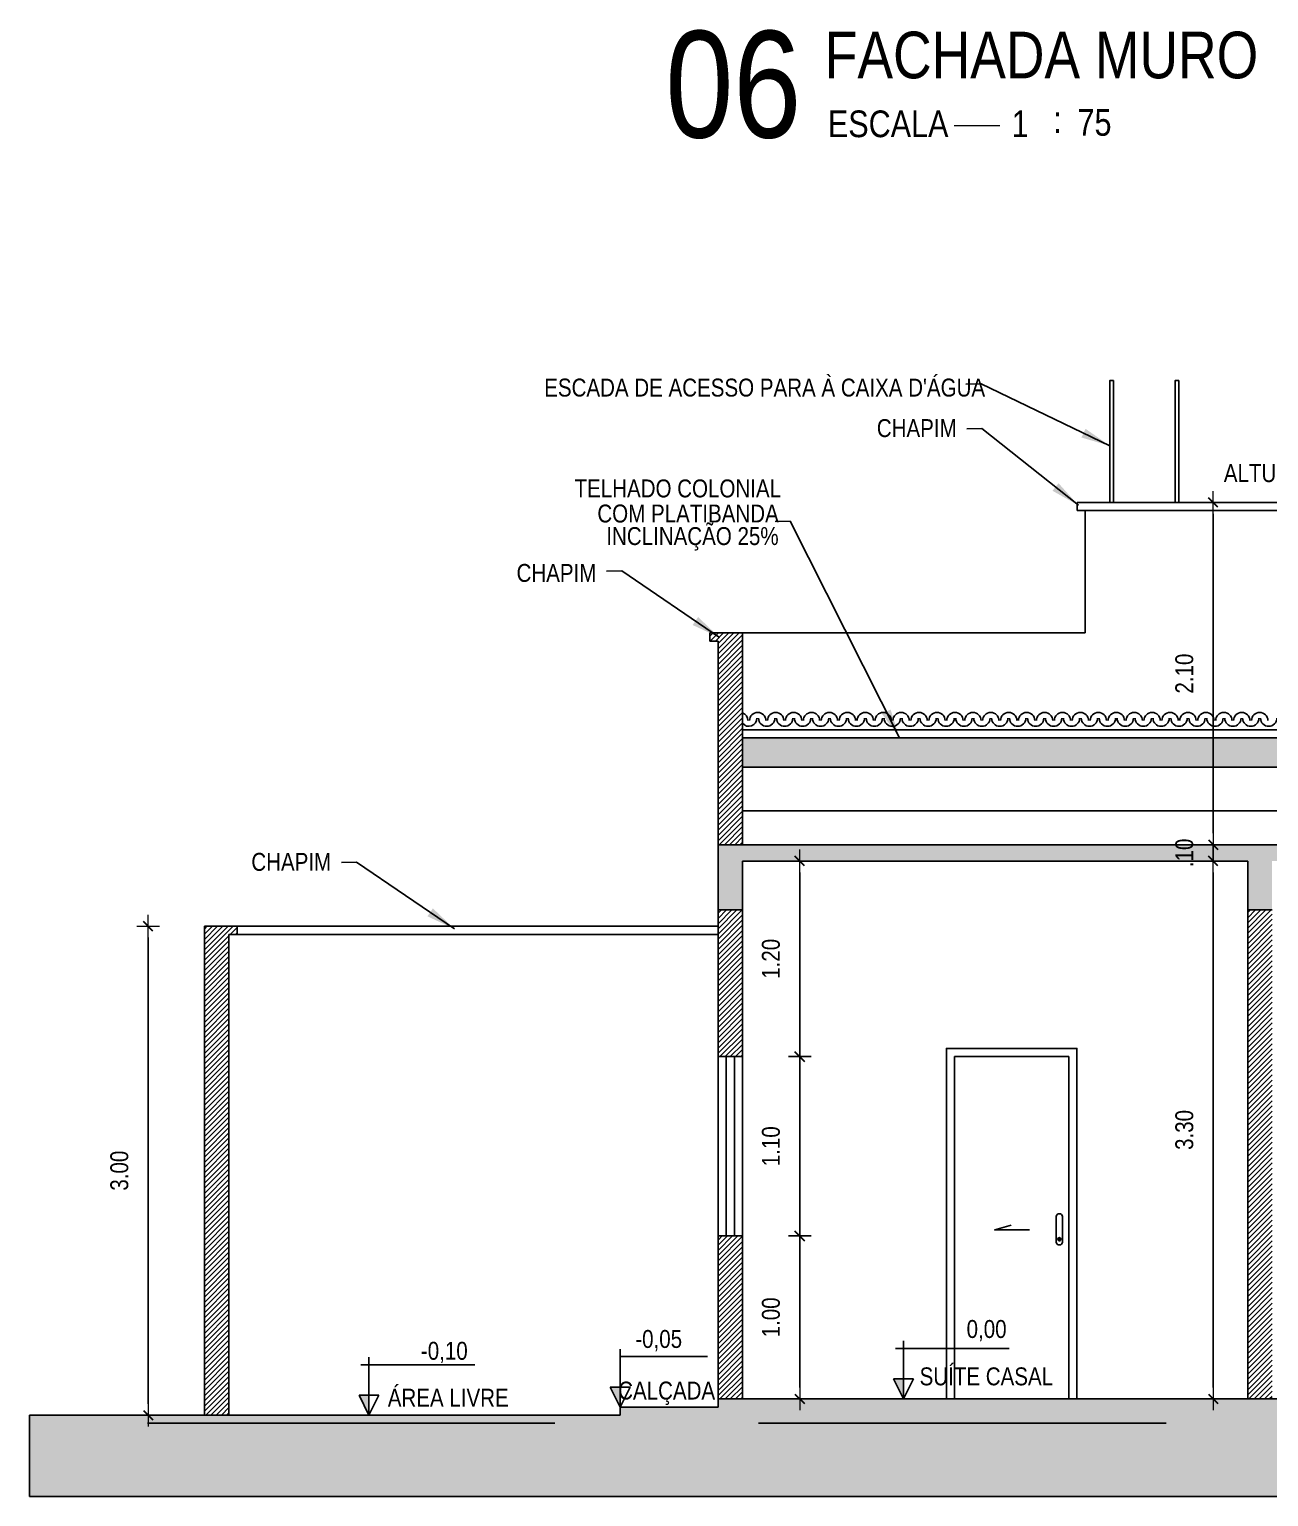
# Model space of a CAD drawing. Header units: millimetres. Extents: x -677 to -23, y -135 to 1112.
# Drawn here: x -138.66 to -131.05, y 864.54 to 873.55 of the extents above; entities that cross this region are included whole.
import ezdxf
from ezdxf.enums import TextEntityAlignment as Align

# ---------------------------------------------------------------- set-up
doc = ezdxf.new("R2010")
doc.units = ezdxf.units.MM
doc.header["$LTSCALE"] = 20
doc.header["$MEASUREMENT"] = 0
doc.header["$PDSIZE"] = -5
doc.linetypes.add('CONTINU', pattern=[0])
doc.linetypes.add('HIDDEN2', pattern=[0.1875, 0.125, -0.0625])
doc.layers.get('0').update_dxf_attribs({"linetype": 'CONTINUOUS'})
doc.layers.get('Defpoints').update_dxf_attribs({"linetype": 'CONTINUOUS'})
for name, color, linetype in [('COTAS', 7, 'CONTINUOUS'), ('E-hatch', 8, 'CONTINUOUS'), ('E-txt-g', 3, 'CONTINUOUS'), ('E-TXT-Y', 2, 'CONTINUOUS'), ('ESQUADRIA', 3, 'CONTINUOUS')]:
    doc.layers.add(name, color=color, linetype=linetype)
for name, color, linetype, lineweight in [('E-Cta-W', 7, 'CONTINUOUS', 20), ('E-Pen-C', 4, 'CONTINUOUS', 15), ('E-Pen-G', 3, 'CONTINUOUS', 30), ('E-Txt-W', 7, 'CONTINUOUS', 20)]:
    doc.layers.add(name, color=color, linetype=linetype, lineweight=lineweight)
doc.styles.add('F2', font='swissc.ttf')
doc.styles.add('REG60', font='romans.shx', dxfattribs={"width": 0.8, "height": 0.15})
doc.styles.add('REG80', font='romans.shx', dxfattribs={"width": 0.8, "height": 0.2})
doc.dimstyles.new('DIMENSION-1', dxfattribs={"dimtxt": 0.11, "dimasz": 0.07, "dimexe": 1, "dimexo": 0, "dimgap": 0.12, "dimtad": 1, "dimzin": 7, "dimdsep": 46, "dimtxsty": 'F2', "dimblk1": 'TRACO', "dimblk2": 'TRACO', "dimsah": 1, "dimcen": 1, "dimse1": 1, "dimse2": 1, "dimclrd": 256, "dimclre": 256, "dimclrt": 6, "dimadec": 0, "dimazin": 0, "dimtfac": 1, "dimtix": 1, "dimtmove": 2, "dimatfit": 3, "dimldrblk": 'TRACO', "dimfxl": 1, "dimtolj": 1, "dimtzin": 0, "dimarcsym": 0})
doc.dimstyles.get("Standard").update_dxf_attribs({"dimtxt": 0.18, "dimasz": 0.18, "dimexe": 0.18, "dimexo": 0.0625, "dimgap": 0.09, "dimtad": 0, "dimtih": 1, "dimtoh": 1, "dimdec": 4, "dimzin": 0, "dimdsep": 46, "dimtxsty": 'Standard', "dimcen": 0.09, "dimadec": 0, "dimazin": 0, "dimtfac": 1, "dimtdec": 4, "dimtofl": 0, "dimtmove": 0, "dimatfit": 3, "dimfxl": 1, "dimtolj": 1, "dimtzin": 0, "dimarcsym": 0})

# ---------------------------------------------------------------- blocks, each defined once
blk = doc.blocks.new('TXT-AMB75')
at = {"layer": 'E-txt-g', "style": 'REG80', "width": 0.8, "flags": 8}
blk.add_attdef('TXT', text='', height=0.2, dxfattribs=at).set_placement((0.005, 0.296), align=Align.CENTER)
at = {"layer": 'E-Txt-W', "style": 'REG60', "width": 0.8, "flags": 8}
blk.add_attdef('TXT', text='', height=0.15, dxfattribs=at).set_placement((0.005, 0.027), align=Align.CENTER)
blk = doc.blocks.new('TRACO')
at = {"layer": 'E-Pen-C'}
for p, q in [((-1, 0), (1, 0)), ((0, 1), (0, -1))]:
    blk.add_line(p, q, dxfattribs=at)
at = {"layer": 'E-Pen-G'}
blk.add_line((-0.42, -0.42), (0.42, 0.42), dxfattribs=at)
blk = doc.blocks.new('*D778')
at = {"color": 4, "lineweight": -2}
blk.add_line((-131.3956, 865.2141), (-131.3956, 868.3741), dxfattribs=at)
at = {"layer": 'Defpoints', "color": 0, "linetype": 'Continuous'}
for p in [(-131.3956, 868.4441), (-131.1835, 868.4441), (-131.2799, 865.1441)]:
    blk.add_point(p, dxfattribs=at)
at = {"color": 4, "linetype": 'Continuous', "lineweight": -2, "xscale": 0.07, "yscale": 0.07, "zscale": 0.07}
for p, rotation in [((-131.3956, 868.4441), 90), ((-131.3956, 865.1441), 270)]:
    blk.add_blockref('TRACO', p, dxfattribs=dict(at, rotation=rotation))
at = {"color": 4, "linetype": 'Continuous', "insert": (-131.572, 866.7941), "char_height": 0.11, "attachment_point": 5, "rotation": 90, "style": 'F2'}
blk.add_mtext('\\A1;3.30', dxfattribs=at)
blk = doc.blocks.new('*D779')
at = {"color": 4, "lineweight": -2}
for p, q in [((-131.3956, 868.6141), (-131.3956, 868.6841)), ((-131.3956, 868.4441), (-131.3956, 868.5441)), ((-131.3956, 868.3741), (-131.3956, 868.3041))]:
    blk.add_line(p, q, dxfattribs=at)
at = {"layer": 'Defpoints', "color": 0, "linetype": 'Continuous'}
for p in [(-131.3956, 868.5441), (-131.1835, 868.5441), (-131.1835, 868.4441)]:
    blk.add_point(p, dxfattribs=at)
at = {"color": 4, "linetype": 'Continuous', "lineweight": -2, "xscale": 0.07, "yscale": 0.07, "zscale": 0.07}
for p, rotation in [((-131.3956, 868.5441), 270), ((-131.3956, 868.4441), 90)]:
    blk.add_blockref('TRACO', p, dxfattribs=dict(at, rotation=rotation))
at = {"color": 4, "linetype": 'Continuous', "insert": (-131.5721, 868.4941), "char_height": 0.11, "attachment_point": 5, "rotation": 90, "style": 'F2'}
blk.add_mtext('\\A1;.10', dxfattribs=at)
blk = doc.blocks.new('*D780')
at = {"color": 4, "lineweight": -2}
blk.add_line((-133.9321, 865.2141), (-133.9321, 866.0741), dxfattribs=at)
at = {"layer": 'Defpoints', "color": 0, "linetype": 'Continuous'}
for p in [(-134.2835, 866.1441), (-133.9321, 866.1441), (-134.2835, 865.1441)]:
    blk.add_point(p, dxfattribs=at)
at = {"color": 4, "linetype": 'Continuous', "lineweight": -2, "xscale": 0.07, "yscale": 0.07, "zscale": 0.07}
for p, rotation in [((-133.9321, 866.1441), 90), ((-133.9321, 865.1441), 270)]:
    blk.add_blockref('TRACO', p, dxfattribs=dict(at, rotation=rotation))
at = {"color": 4, "linetype": 'Continuous', "insert": (-134.1086, 865.6441), "char_height": 0.11, "attachment_point": 5, "rotation": 90, "style": 'F2'}
blk.add_mtext('\\A1;1.00', dxfattribs=at)
blk = doc.blocks.new('*D781')
at = {"color": 4, "lineweight": -2}
blk.add_line((-133.9321, 866.2141), (-133.9321, 867.1741), dxfattribs=at)
at = {"layer": 'Defpoints', "color": 0, "linetype": 'Continuous'}
for p in [(-134.2835, 867.2441), (-133.9321, 867.2441), (-134.2835, 866.1441)]:
    blk.add_point(p, dxfattribs=at)
at = {"color": 4, "linetype": 'Continuous', "lineweight": -2, "xscale": 0.07, "yscale": 0.07, "zscale": 0.07}
for p, rotation in [((-133.9321, 867.2441), 90), ((-133.9321, 866.1441), 270)]:
    blk.add_blockref('TRACO', p, dxfattribs=dict(at, rotation=rotation))
at = {"color": 4, "linetype": 'Continuous', "insert": (-134.1086, 866.6941), "char_height": 0.11, "attachment_point": 5, "rotation": 90, "style": 'F2'}
blk.add_mtext('\\A1;1.10', dxfattribs=at)
blk = doc.blocks.new('*D782')
at = {"color": 4, "lineweight": -2}
blk.add_line((-133.9321, 867.3141), (-133.9321, 868.3741), dxfattribs=at)
at = {"layer": 'Defpoints', "color": 0, "linetype": 'Continuous'}
for p in [(-134.2835, 868.4441), (-133.9321, 868.4441), (-134.2835, 867.2441)]:
    blk.add_point(p, dxfattribs=at)
at = {"color": 4, "linetype": 'Continuous', "lineweight": -2, "xscale": 0.07, "yscale": 0.07, "zscale": 0.07}
for p, rotation in [((-133.9321, 868.4441), 90), ((-133.9321, 867.2441), 270)]:
    blk.add_blockref('TRACO', p, dxfattribs=dict(at, rotation=rotation))
at = {"color": 4, "linetype": 'Continuous', "insert": (-134.1087, 867.8441), "char_height": 0.11, "attachment_point": 5, "rotation": 90, "style": 'F2'}
blk.add_mtext('\\A1;1.20', dxfattribs=at)
blk = doc.blocks.new('*D783')
at = {"color": 4, "lineweight": -2}
blk.add_line((-137.9303, 865.1141), (-137.9303, 867.9741), dxfattribs=at)
at = {"layer": 'Defpoints', "color": 0, "linetype": 'Continuous'}
for p in [(-137.9303, 868.0441), (-137.7042, 868.0441), (-137.7042, 865.0441)]:
    blk.add_point(p, dxfattribs=at)
at = {"color": 4, "linetype": 'Continuous', "lineweight": -2, "xscale": 0.07, "yscale": 0.07, "zscale": 0.07}
for p, rotation in [((-137.9303, 868.0441), 90), ((-137.9303, 865.0441), 270)]:
    blk.add_blockref('TRACO', p, dxfattribs=dict(at, rotation=rotation))
at = {"color": 4, "linetype": 'Continuous', "insert": (-138.1067, 866.5441), "char_height": 0.11, "attachment_point": 5, "rotation": 90, "style": 'F2'}
blk.add_mtext('\\A1;3.00', dxfattribs=at)
blk = doc.blocks.new('*D798')
at = {"color": 4, "lineweight": -2}
blk.add_line((-131.3956, 870.5741), (-131.3956, 868.6141), dxfattribs=at)
at = {"layer": 'Defpoints', "color": 0, "linetype": 'Continuous'}
for p in [(-131.7705, 870.6441), (-131.7705, 868.5441), (-131.3956, 868.5441)]:
    blk.add_point(p, dxfattribs=at)
at = {"color": 4, "linetype": 'Continuous', "lineweight": -2, "xscale": 0.07, "yscale": 0.07, "zscale": 0.07}
for p, rotation in [((-131.3956, 870.6441), 90), ((-131.3956, 868.5441), 270)]:
    blk.add_blockref('TRACO', p, dxfattribs=dict(at, rotation=rotation))
at = {"color": 4, "linetype": 'Continuous', "insert": (-131.5721, 869.5941), "char_height": 0.11, "attachment_point": 5, "rotation": 90, "style": 'F2'}
blk.add_mtext('\\A1;2.10', dxfattribs=at)
blk = doc.blocks.new('IND_DES')
at = {"layer": 'E-Txt-W', "color": 7}
blk.add_line((0.0269, -0.2428), (0.1984, -0.2428), dxfattribs=at)
at = {"layer": 'E-txt-g', "color": 7, "style": 'F2'}
for s, p in [('ESCALA', (-0.4463, -0.2864)), ('1', (0.2426, -0.2864)), (':', (0.3988, -0.2706))]:
    blk.add_text(s, height=0.1, dxfattribs=at).set_placement(p)
blk.add_attdef('ESCALA', (0.4897, -0.2812), '', height=0.1, dxfattribs=at)
at = {"layer": 'E-Txt-W', "color": 6, "style": 'F2'}
blk.add_attdef('00', text='', height=0.4, dxfattribs=at).set_placement((-0.7083, -0.2881), align=Align.CENTER)
at = {"layer": 'E-TXT-Y', "color": 7, "style": 'F2'}
for tag, p in [('PROJETO', (-0.4563, 0.1829)), ('DESENHO', (-0.4582, -0.0658))]:
    blk.add_attdef(tag, p, '', height=0.175, dxfattribs=at)

msp = doc.modelspace()

# ---------------------------------------------------------------- hatches: boundary and pattern name
at = {"linetype": 'Continuous'}
h = msp.add_hatch(dxfattribs=at)
h.set_pattern_fill('TROOF1', color=8, scale=0.15, angle=180, style=0, pattern_type=2)
h.set_pattern_definition([(180, (-155.55422, 346.28626), (-0.15, -0.15), [0.048, -0.102]), (305.2176, (-155.6982226, 346.271264), (-1.05000017453, 1.49999987498), [0.03121305, -3.0900849]), (340.71, (-155.6802226, 346.245764), (-2.55000077763, 0.8999979741), [0.0317844, -3.1466586]), (19.29, (-155.6502226, 346.235264), (2.55000077763, 0.8999979741), [0.0317844, -3.1466586]), (54.7824, (-155.6202226, 346.245764), (1.05000017453, 1.49999987498), [0.03121305, -3.0900849]), (90, (-155.60222, 346.27126), (-0.15, 0.15), [0.015, -0.135]), (270, (-155.69822, 346.28626), (0.15, -0.15), [0.015, -0.135]), (180, (-155.55422, 346.28026), (-0.15, -0.15), [0.042, -0.108]), (306.3844, (-155.7042226, 346.268264), (-1.650001937525, 2.24999858293), [0.0354012, -3.50472585]), (342.3499, (-155.6832226, 346.239764), (2.850000422915, -0.899998778574), [0.0346302, -3.42838875]), (17.6501, (-155.6502226, 346.229264), (-2.850000422915, -0.899998778574), [0.0346302, -3.42838875]), (53.6156, (-155.6172226, 346.239764), (1.650001937525, 2.24999858293), [0.0354012, -3.50472585]), (90, (-155.59622, 346.26826), (-0.15, 0.15), [0.012, -0.138]), (270, (-155.70422, 346.28026), (0.15, -0.15), [0.012, -0.138]), (180, (-155.69822, 346.28026), (-0.15, -0.15), [0.006, -0.144]), (267.3974, (-155.5962226, 346.268264), (0.1500021288, 3.14999989794), [0.13213635, -3.17127105]), (272.6026, (-155.7042226, 346.268264), (0.1500021288, -3.14999989794), [0.13213635, -3.17127105]), (180, (-155.69822, 346.28626), (-0.15, -0.15), [0.006, -0.144])])
h.paths.add_polyline_path([(-134.2835, 869.1995), (-134.2835, 869.0198), (-126.0312, 869.0198), (-126.0312, 868.7441), (-119.2246, 868.7441), (-119.2246, 869.0198), (-115.8746, 869.0198), (-115.8746, 869.1995)])
at = {"layer": 'COTAS', "linetype": 'CONTINU'}
h = msp.add_hatch(dxfattribs=at)
h.set_pattern_fill('ANSI38', color=8, scale=0.25, style=0)
h.set_pattern_definition([(45, (-155.554223, 346.286264), (-0.022097087, 0.022097087), []), (135, (-155.554223, 346.286264), (-0.0662912607, 0.022097087), [0.078125, -0.046875])])
h.paths.add_polyline_path([(-138.6593, 865.0441), (-138.6593, 864.5441), (-109.0214, 864.5441), (-109.0214, 864.8957), (-109.6068, 864.8739), (-109.9389, 864.8543), (-110.0846, 864.8441), (-110.0846, 864.9941), (-112.9346, 864.9941), (-112.9346, 865.0441), (-115.1246, 865.0441), (-115.1246, 865.0941), (-115.7246, 865.0941), (-115.7246, 865.1441), (-134.4335, 865.1441), (-134.4335, 865.0941), (-135.0335, 865.0941), (-135.0335, 865.0441)])
at = {"layer": 'E-hatch'}
h = msp.add_hatch(dxfattribs=at)
h.set_pattern_fill('ANSI31', color=256, scale=0.18, style=0)
h.set_pattern_definition([(45, (-155.554223, 346.286264), (-0.0159099026, 0.0159099026), [])])
h.paths.add_polyline_path([(-137.4346, 867.9941), (-137.3846, 867.9941), (-137.3846, 868.0441), (-137.5846, 868.0441), (-137.5846, 865.0441), (-137.4346, 865.0441)])
h.paths.add_polyline_path([(-134.2835, 868.1441), (-134.4335, 868.1441), (-134.4335, 867.2441), (-134.2835, 867.2441)])
h.paths.add_polyline_path([(-134.2835, 866.1441), (-134.4335, 866.1441), (-134.4335, 865.1441), (-134.2835, 865.1441)])
h.paths.add_polyline_path([(-134.2835, 869.8441), (-134.4835, 869.8441), (-134.4835, 869.7941), (-134.4335, 869.7941), (-134.4335, 868.5441), (-134.2835, 868.5441)])
h.paths.add_polyline_path([(-131.0335, 868.1441), (-131.1835, 868.1441), (-131.1835, 865.1441), (-131.0335, 865.1441)])
h.paths.add_polyline_path([(-127.3812, 868.1441), (-127.5312, 868.1441), (-127.5312, 865.1441), (-127.3812, 865.1441)])
h.paths.add_polyline_path([(-126.0312, 868.1441), (-126.1812, 868.1441), (-126.1812, 865.1441), (-126.0312, 865.1441)])
h.paths.add_polyline_path([(-119.0746, 868.1441), (-119.2246, 868.1441), (-119.2246, 867.2441), (-119.0746, 867.2441)])
h.paths.add_polyline_path([(-115.7246, 869.7941), (-115.6746, 869.7941), (-115.6746, 869.8441), (-115.8746, 869.8441), (-115.8746, 868.5441), (-115.7246, 868.5441)])
h.paths.add_polyline_path([(-115.7246, 868.1441), (-115.8746, 868.1441), (-115.8746, 865.1441), (-115.7246, 865.1441)])
h = msp.add_hatch(dxfattribs=at)
h.set_pattern_fill('CONC', color=8, scale=0.12, style=0, pattern_type=2)
h.set_pattern_definition([(0, (0.114, 0.0768), (0, 0.12), [0, -0.12]), (0, (0.1152, 0.0348), (0, 0.12), [0, -0.12]), (0, (0.1188, 0.0996), (0, 0.12), [0, -0.12]), (338.1986, (0.0564, 0.0624), (0.36000003276, -0.11999998926), [0.01292436, -0.63329544]), (216.8699, (0.0684, 0.0576), (0.35999999014, 0.2400000148), [0.006, -0.594]), (130.6013, (0.0636, 0.054), (0.60000005055, -0.71999988218), [0.0110634, -1.09528188]), (206.5651, (0.024, 0.0396), (-0.119999899, -0.120000157), [0.00268332, -0.26564484]), (326.3099, (0.0216, 0.0384), (0.2399999469, -0.1200001601), [0.00432672, -0.42833952]), (108.4349, (0.0252, 0.036), (-0.1199998084, 0.2400000522), [0.00379476, -0.3756786]), (225, (0.1008, 0.0276), (-1e-17, -0.120000037), [0.00509112, -0.16461444]), (0, (0.0972, 0.024), (0.12, 0.12), [0.0072, -0.1128]), (135, (0.1044, 0.024), (-0.120000037, 0), [0.00509112, -0.16461444]), (251.5651, (0.0864, 0.1044), (0.1199998084, 0.2400000522), [0.00379476, -0.3756786]), (0, (0.0852, 0.1008), (0.12, 0.12), [0.006, -0.114]), (143.1301, (0.0912, 0.1008), (-0.35999999014, 0.2400000148), [0.006, -0.594]), (213.6901, (0.0228, 0.1056), (0.2399999469, 0.1200001601), [0.00432672, -0.42833952]), (341.5651, (0.0192, 0.1032), (-0.2400000522, 0.1199998084), [0.00758952, -0.37188384]), (126.8699, (0.0264, 0.1008), (0.2400000148, -0.35999999014), [0.006, -0.594]), (0, (0.0576, 0.1008), (0, 0.12), [0, -0.12]), (0, (0.0252, 0.0696), (0, 0.12), [0, -0.12]), (0, (0.0588, 0.0252), (0, 0.12), [0, -0.12]), (0, (0.0912, 0.0624), (0, 0.12), [0, -0.12]), (0, (0.0564, 0.0828), (0, 0.12), [0, -0.12]), (0, (0.03, 0.0864), (0, 0.12), [0, -0.12]), (0, (0.0408, 0.0792), (0, 0.12), [0, -0.12]), (0, (0.036, 0.0504), (0, 0.12), [0, -0.12]), (0, (0.0072, 0.0552), (0, 0.12), [0, -0.12]), (0, (0.0084, 0.0828), (0, 0.12), [0, -0.12]), (0, (0.0048, 0.1092), (0, 0.12), [0, -0.12]), (0, (0.042, 0.114), (0, 0.12), [0, -0.12]), (0, (0.0684, 0.1188), (0, 0.12), [0, -0.12]), (0, (0.1104, 0.114), (0, 0.12), [0, -0.12]), (0, (0.0816, 0.0768), (0, 0.12), [0, -0.12]), (0, (0.0696, 0.0984), (0, 0.12), [0, -0.12]), (0, (0.0792, 0.0408), (0, 0.12), [0, -0.12]), (0, (0.0432, 0.0348), (0, 0.12), [0, -0.12]), (0, (0.0792, 0.0084), (0, 0.12), [0, -0.12]), (0, (0.0396, 0.0156), (0, 0.12), [0, -0.12]), (0, (0.0012, 0.012), (0, 0.12), [0, -0.12]), (0, (0.0156, 0.006), (0, 0.12), [0, -0.12]), (0, (0.0168, 0.0228), (0, 0.12), [0, -0.12]), (0, (0.0972, 0.0036), (0, 0.12), [0, -0.12]), (0, (0.1116, 0.0528), (0, 0.12), [0, -0.12]), (0, (0.1056, 0.0888), (0, 0.12), [0, -0.12]), (0, (0.0504, 0.0024), (0, 0.12), [0, -0.12])])
h.paths.add_polyline_path([(-126.0312, 868.4441), (-122.8746, 868.4441), (-122.8746, 868.1441), (-122.7246, 868.1441), (-122.7246, 868.4441), (-119.2246, 868.4441), (-119.2246, 868.1441), (-119.0746, 868.1441), (-119.0746, 868.4441), (-115.8746, 868.4441), (-115.8746, 868.1441), (-115.7246, 868.1441), (-115.7246, 868.5441), (-134.4335, 868.5441), (-134.4335, 868.1441), (-134.2835, 868.1441), (-134.2835, 868.4441), (-131.1835, 868.4441), (-131.1835, 868.1441), (-131.0335, 868.1441), (-131.0335, 868.4441), (-127.5312, 868.4441), (-127.5312, 868.1441), (-127.3812, 868.1441), (-127.3812, 868.4441), (-126.1812, 868.4441), (-126.1812, 868.1441), (-126.0312, 868.1441)])
h.paths.add_polyline_path([(-131.4562, 868.373), (-131.4562, 868.6103), (-131.6865, 868.6103), (-131.6865, 868.373)], flags=9)
h.paths.add_polyline_path([(-127.9721, 868.373), (-127.9721, 868.6103), (-128.2024, 868.6103), (-128.2024, 868.373)], flags=9)
h.paths.add_polyline_path([(-123.0871, 868.373), (-123.0871, 868.6103), (-123.3175, 868.6103), (-123.3175, 868.373)], flags=9)
h.paths.add_polyline_path([(-116.2739, 868.373), (-116.2739, 868.6103), (-116.5042, 868.6103), (-116.5042, 868.373)], flags=9)

# ---------------------------------------------------------------- linework, layer by layer
at = {"color": 6, "linetype": 'Continuous'}
for p, q in [((-129.3299, 870.6441), (-132.2299, 870.6441)), ((-132.2299, 870.6441), (-132.2299, 870.5941)), ((-129.3299, 870.5941), (-132.2299, 870.5941)), ((-132.1799, 870.5941), (-132.1799, 869.8441)), ((-132.1799, 869.8441), (-134.2835, 869.8441))]:
    msp.add_line(p, q, dxfattribs=at)
at = {"color": 5, "linetype": 'Continuous'}
for p, q in [((-134.2835, 869.8441), (-134.4835, 869.8441)), ((-134.4835, 869.8441), (-134.4835, 869.7941)), ((-134.4335, 869.7941), (-134.4835, 869.7941)), ((-134.4335, 869.7941), (-134.4335, 867.2441)), ((-134.2835, 869.8441), (-134.2835, 868.5441)), ((-115.7246, 868.5441), (-134.4335, 868.5441)), ((-134.2835, 868.4441), (-134.2835, 867.2441)), ((-131.1835, 868.4441), (-134.2835, 868.4441)), ((-131.1835, 868.4441), (-131.1835, 865.1441)), ((-134.2835, 868.1441), (-134.4335, 868.1441)), ((-131.0335, 868.1441), (-131.1835, 868.1441)), ((-137.5846, 868.0441), (-137.5846, 865.0441)), ((-137.4346, 868.0441), (-137.5846, 868.0441)), ((-137.3846, 868.0441), (-137.5846, 868.0441)), ((-137.4346, 867.9941), (-137.4346, 865.0441)), ((-137.3846, 867.9941), (-137.4346, 867.9941)), ((-137.3846, 868.0441), (-137.3846, 867.9941)), ((-134.2835, 867.2441), (-134.4335, 867.2441)), ((-134.4335, 866.1441), (-134.4335, 865.1441)), ((-134.2835, 866.1441), (-134.4335, 866.1441)), ((-134.2835, 866.1441), (-134.2835, 865.1441))]:
    msp.add_line(p, q, dxfattribs=at)
at = {"color": 2, "linetype": 'Continuous'}
for p, q in [((-134.2835, 869.2491), (-115.8746, 869.2491)), ((-134.2835, 869.1995), (-115.8746, 869.1995)), ((-126.0312, 869.0198), (-134.2835, 869.0198)), ((-126.0312, 868.753), (-134.2835, 868.753))]:
    msp.add_line(p, q, dxfattribs=at)
at = {"color": 8, "linetype": 'Continuous'}
for p, q in [((-134.4335, 868.0441), (-137.4346, 868.0441)), ((-134.4335, 867.9941), (-137.4346, 867.9941)), ((-134.4335, 867.2441), (-134.4335, 866.1441)), ((-134.2835, 867.2441), (-134.2835, 866.1441)), ((-138.6593, 865.0441), (-138.6593, 864.5441))]:
    msp.add_line(p, q, dxfattribs=at)
at = {"color": 7, "linetype": 'Continuous'}
for p, q in [((-134.3835, 867.2441), (-134.3835, 866.1441)), ((-134.3335, 867.2441), (-134.3335, 866.1441))]:
    msp.add_line(p, q, dxfattribs=at)
at = {"color": 8}
for p, q in [((-132.3593, 866.2625), (-132.3593, 866.1062)), ((-132.3593, 866.22), (-132.3593, 866.1062)), ((-132.3193, 866.2625), (-132.3193, 866.1062)), ((-132.3293, 866.1234), (-132.3493, 866.1234)), ((-132.3393, 866.1134), (-132.3393, 866.1334))]:
    msp.add_line(p, q, dxfattribs=at)
for p, q in [((-133.2959, 865.4992), (-133.2959, 865.1441)), ((-136.5753, 865.3992), (-136.5753, 865.0441)), ((-135.0335, 865.4492), (-135.0335, 865.0941)), ((-135.0304, 865.405), (-134.4988, 865.405)), ((-133.3454, 865.4531), (-132.6462, 865.4531)), ((-136.6248, 865.3531), (-135.9257, 865.3531)), ((-135.0945, 865.2161), (-135.0335, 865.0941)), ((-135.0945, 865.2161), (-134.9726, 865.2161)), ((-135.0335, 865.0941), (-134.9726, 865.2161)), ((-133.3568, 865.2661), (-133.2959, 865.1441)), ((-133.3568, 865.2661), (-133.2349, 865.2661)), ((-133.2959, 865.1441), (-133.2349, 865.2661)), ((-136.6362, 865.1661), (-136.5753, 865.0441)), ((-136.6362, 865.1661), (-136.5143, 865.1661)), ((-136.5753, 865.0441), (-136.5143, 865.1661))]:
    msp.add_line(p, q)
at = {"color": 1, "linetype": 'Continuous'}
for p, q in [((-135.0335, 865.0941), (-135.0335, 865.0441)), ((-134.4335, 865.0941), (-135.0335, 865.0941)), ((-115.7246, 865.1441), (-134.4335, 865.1441)), ((-134.4335, 865.1441), (-134.4335, 865.0941)), ((-135.0335, 865.0441), (-138.6593, 865.0441))]:
    msp.add_line(p, q, dxfattribs=at)
at = {"color": 8, "linetype": 'HIDDEN2'}
msp.add_line((-112.9346, 864.9941), (-138.6593, 864.9941), dxfattribs=at)
at = {"color": 8, "linetype": 'Continuous'}
for points in [[(-132.0299, 870.6441), (-132.0077, 870.6441), (-132.0077, 871.3921), (-132.0299, 871.3921)], [(-131.6292, 870.6441), (-131.6069, 870.6441), (-131.6069, 871.3921), (-131.6292, 871.3921)], [(-132.2817, 867.2441), (-132.9817, 867.2441), (-132.9817, 865.1441), (-132.2817, 865.1441)]]:
    msp.add_lwpolyline(points, close=True, dxfattribs=at)
msp.add_lwpolyline([(-132.2317, 865.1441), (-132.2317, 867.2941), (-133.0317, 867.2941), (-133.0317, 865.1441)], dxfattribs=at)
at = {"color": 8, "linetype": 'Continuous', "flags": 128}
msp.add_lwpolyline([(-132.5216, 866.1804), (-132.7352, 866.1804), (-132.6341, 866.2101)], dxfattribs=at)
at = {"color": 8}
msp.add_circle((-132.3393, 866.1234), 0.01, dxfattribs=at)
for centre, start, end in [((-132.3393, 866.2602), 6.42318, 173.57682), ((-132.3393, 866.1084), 186.42318, 353.57682)]:
    msp.add_arc(centre, 0.0201, start, end, dxfattribs=at)
for points in [[(-135.0945, 865.2161), (-135.0335, 865.2161), (-135.0335, 865.0941)], [(-133.3568, 865.2661), (-133.2959, 865.2661), (-133.2959, 865.1441)], [(-136.6362, 865.1661), (-136.5753, 865.1661), (-136.5753, 865.0441)]]:
    msp.add_solid(points)
at = {"layer": 'COTAS', "color": 8, "linetype": 'CONTINU'}
msp.add_line((-109.0214, 864.5441), (-138.6593, 864.5441), dxfattribs=at)
at = {"layer": 'ESQUADRIA', "color": 7}
for centre, start, end in [((-134.3, 869.3063), 0, 70.78341), ((-134.19, 869.3063), 0, 180), ((-134.08, 869.3063), 0, 180), ((-133.97, 869.3063), 0, 180), ((-133.86, 869.3063), 0, 180), ((-133.86, 869.3063), 0, 180), ((-133.75, 869.3063), 0, 180), ((-133.64, 869.3063), 0, 180), ((-133.53, 869.3063), 0, 180), ((-133.42, 869.3063), 0, 180), ((-133.31, 869.3063), 0, 180), ((-133.2, 869.3063), 0, 180), ((-133.2, 869.3063), 0, 180), ((-133.09, 869.3063), 0, 180), ((-132.98, 869.3063), 0, 180), ((-132.87, 869.3063), 0, 180), ((-132.76, 869.3063), 0, 180), ((-132.65, 869.3063), 0, 180), ((-132.54, 869.3063), 0, 180), ((-132.43, 869.3063), 0, 180), ((-132.32, 869.3063), 0, 180), ((-132.21, 869.3063), 0, 180), ((-132.1, 869.3063), 0, 180), ((-132.1, 869.3063), 0, 180), ((-131.99, 869.3063), 0, 180), ((-131.88, 869.3063), 0, 180), ((-131.77, 869.3063), 0, 180), ((-131.66, 869.3063), 0, 180), ((-131.66, 869.3063), 0, 180), ((-131.55, 869.3063), 0, 180), ((-131.55, 869.3063), 0, 180), ((-131.44, 869.3063), 0, 180), ((-131.33, 869.3063), 0, 180), ((-131.33, 869.3063), 0, 180), ((-131.22, 869.3063), 0, 180), ((-131.11, 869.3063), 0, 180), ((-134.2446, 869.3207), 218.85367, 0), ((-134.1346, 869.3207), 180, 0), ((-134.0246, 869.3207), 180, 0), ((-133.9146, 869.3207), 180, 0), ((-133.8046, 869.3207), 180, 0), ((-133.8046, 869.3207), 180, 270), ((-133.6946, 869.3207), 180, 0), ((-133.5846, 869.3207), 180, 0), ((-133.4746, 869.3207), 180, 0), ((-133.3646, 869.3207), 180, 0), ((-133.2546, 869.3207), 180, 0), ((-133.1446, 869.3207), 180, 0), ((-133.1446, 869.3207), 180, 0), ((-133.0346, 869.3207), 180, 0), ((-132.9246, 869.3207), 180, 0), ((-132.8146, 869.3207), 180, 0), ((-132.7046, 869.3207), 180, 0), ((-132.5946, 869.3207), 180, 0), ((-132.4846, 869.3207), 180, 0), ((-132.3746, 869.3207), 180, 0), ((-132.2646, 869.3207), 180, 0), ((-132.1546, 869.3207), 180, 0), ((-132.0446, 869.3207), 180, 0), ((-132.0446, 869.3207), 180, 270), ((-131.9346, 869.3207), 180, 0), ((-131.8246, 869.3207), 180, 0), ((-131.7146, 869.3207), 180, 0), ((-131.6046, 869.3207), 180, 0), ((-131.6046, 869.3207), 180, 0), ((-131.4946, 869.3207), 180, 0), ((-131.4946, 869.3207), 180, 0), ((-131.3846, 869.3207), 180, 0), ((-131.2746, 869.3207), 180, 0), ((-131.2746, 869.3207), 180, 0), ((-131.1646, 869.3207), 180, 0), ((-131.0546, 869.3207), 180, 0)]:
    msp.add_arc(centre, 0.05, start, end, dxfattribs=at)

# ---------------------------------------------------------------- block references
ref = msp.add_blockref('IND_DES', (-133.029, 873.3542), dxfattribs=dict(xscale=1.636240131907927, yscale=1.636240131907927, zscale=1.636240131907927))
ref.add_attrib('00', '06', dxfattribs={"layer": 'E-Txt-W', "height": 0.6545, "style": 'F2'}).set_placement((-134.3395, 872.8828), align=Align.CENTER)
ref.add_attrib('DESENHO', 'FACHADA MURO', (-133.7787, 873.2465), dxfattribs={"layer": 'E-TXT-Y', "color": 2, "height": 0.286342, "style": 'F2'})
ref.add_attrib('ESCALA', '75', (-132.2277, 872.8941), dxfattribs={"layer": 'E-txt-g', "color": 7, "height": 0.16362, "style": 'F2'})
ref = msp.add_blockref('TXT-AMB75', (-134.8018, 865.2405), dxfattribs=dict(xscale=0.7290000000000001, yscale=0.7290000000000001, zscale=0.7290000000000001))
ref.add_attrib('TXT', '-0,05', dxfattribs={"layer": 'E-txt-g', "color": 2, "height": 0.11, "style": 'F2'}).set_placement((-134.7977, 865.4566), align=Align.CENTER)
ref = msp.add_blockref('TXT-AMB75', (-132.7885, 865.3017), dxfattribs=dict(xscale=0.7290000000000001, yscale=0.7290000000000001, zscale=0.7290000000000001))
ref.add_attrib('TXT', '0,00', dxfattribs={"layer": 'E-txt-g', "color": 2, "height": 0.11, "style": 'F2'}).set_placement((-132.7857, 865.5178), align=Align.CENTER)
ref = msp.add_blockref('TXT-AMB75', (-136.1152, 865.1679), dxfattribs=dict(xscale=0.7290000000000001, yscale=0.7290000000000001, zscale=0.7290000000000001))
ref.add_attrib('TXT', '-0,10', dxfattribs={"layer": 'E-txt-g', "color": 2, "height": 0.11, "style": 'F2'}).set_placement((-136.1131, 865.384), align=Align.CENTER)
ref = msp.add_blockref('TXT-AMB75', (-132.7885, 865.0111), dxfattribs=dict(xscale=0.7290000000000001, yscale=0.7290000000000001, zscale=0.7290000000000001))
ref.add_attrib('TXT', 'SUÍTE CASAL', dxfattribs={"layer": 'E-txt-g', "color": 2, "height": 0.11, "style": 'F2'}).set_placement((-132.7872, 865.2272), align=Align.CENTER)
ref = msp.add_blockref('TXT-AMB75', (-136.0909, 864.8801), dxfattribs=dict(xscale=0.7290000000000001, yscale=0.7290000000000001, zscale=0.7290000000000001))
ref.add_attrib('TXT', 'ÁREA LIVRE', dxfattribs={"layer": 'E-txt-g', "color": 2, "height": 0.11, "style": 'F2'}).set_placement((-136.0889, 865.0962), align=Align.CENTER)
ref = msp.add_blockref('TXT-AMB75', (-134.7426, 864.924), dxfattribs=dict(xscale=0.7290000000000001, yscale=0.7290000000000001, zscale=0.7290000000000001))
ref.add_attrib('TXT', 'CALÇADA', dxfattribs={"layer": 'E-txt-g', "color": 2, "height": 0.11, "style": 'F2'}).set_placement((-134.7488, 865.1401), align=Align.CENTER)

# ---------------------------------------------------------------- texts
at = {"color": 4, "style": 'F2'}
for s, p in [("ESCADA DE ACESSO PARA À CAIXA D'ÁGUA", (-135.5002, 871.2941)), ('CHAPIM', (-133.4592, 871.0454)), ('ALTURA MÁXIMA DA EDIFICAÇÃO', (-131.3301, 870.7692)), ('TELHADO COLONIAL', (-135.314, 870.6753)), ('COM PLATIBANDA', (-135.174, 870.5214)), ('INCLINAÇÃO 25%%%', (-135.119, 870.3829)), ('CHAPIM', (-135.6697, 870.1568)), ('CHAPIM', (-137.2972, 868.384))]:
    msp.add_text(s, height=0.11, dxfattribs=at).set_placement(p)

# ---------------------------------------------------------------- dimensions: what is measured, and where the dimension line sits
at = {"color": 8, "linetype": 'Continuous'}
for base, p1, p2, picture, middle in [((-131.3956, 868.5441), (-131.7705, 870.6441), (-131.7705, 868.5441), '*D798', (-131.5721, 869.5941)), ((-131.3956, 868.5441), (-131.1835, 868.4441), (-131.1835, 868.5441), '*D779', (-131.5721, 868.4941)), ((-133.9321, 868.4441), (-134.2835, 867.2441), (-134.2835, 868.4441), '*D782', (-134.1087, 867.8441)), ((-131.3956, 868.4441), (-131.2799, 865.1441), (-131.1835, 868.4441), '*D778', (-131.572, 866.7941)), ((-137.9303, 868.0441), (-137.7042, 865.0441), (-137.7042, 868.0441), '*D783', (-138.1067, 866.5441)), ((-133.9321, 867.2441), (-134.2835, 866.1441), (-134.2835, 867.2441), '*D781', (-134.1086, 866.6941)), ((-133.9321, 866.1441), (-134.2835, 865.1441), (-134.2835, 866.1441), '*D780', (-134.1086, 865.6441))]:
    dim = msp.add_linear_dim(base=base, p1=p1, p2=p2, angle=90, dimstyle='DIMENSION-1', override={"dimclrd": 4, "dimclrt": 4, "dimadec": 8, "dimfxl": 0.5, "dimfxlon": 1}, dxfattribs=at)
    dim.commit()
    dim.dimension.update_dxf_attribs({"geometry": picture, "text_midpoint": middle})

# ---------------------------------------------------------------- leaders
at = {"color": 4}
for points in [[(-134.4237, 869.8152), (-135.0243, 870.2246), (-135.117, 870.2228)], [(-136.0512, 868.0279), (-136.6518, 868.4372), (-136.7446, 868.4355)]]:
    msp.add_leader(points, dimstyle='Standard', dxfattribs=at)
at = {"layer": 'E-Cta-W', "color": 4}
for points in [[(-132.0289, 870.9915), (-132.8198, 871.3712), (-132.9126, 871.3695)], [(-132.2221, 870.6267), (-132.8139, 871.0986), (-132.9066, 871.0968)], [(-133.3202, 869.1999), (-133.9904, 870.5289), (-134.0832, 870.5272)]]:
    msp.add_leader(points, dimstyle='Standard', dxfattribs=at)

doc.saveas('drawing.dxf')
